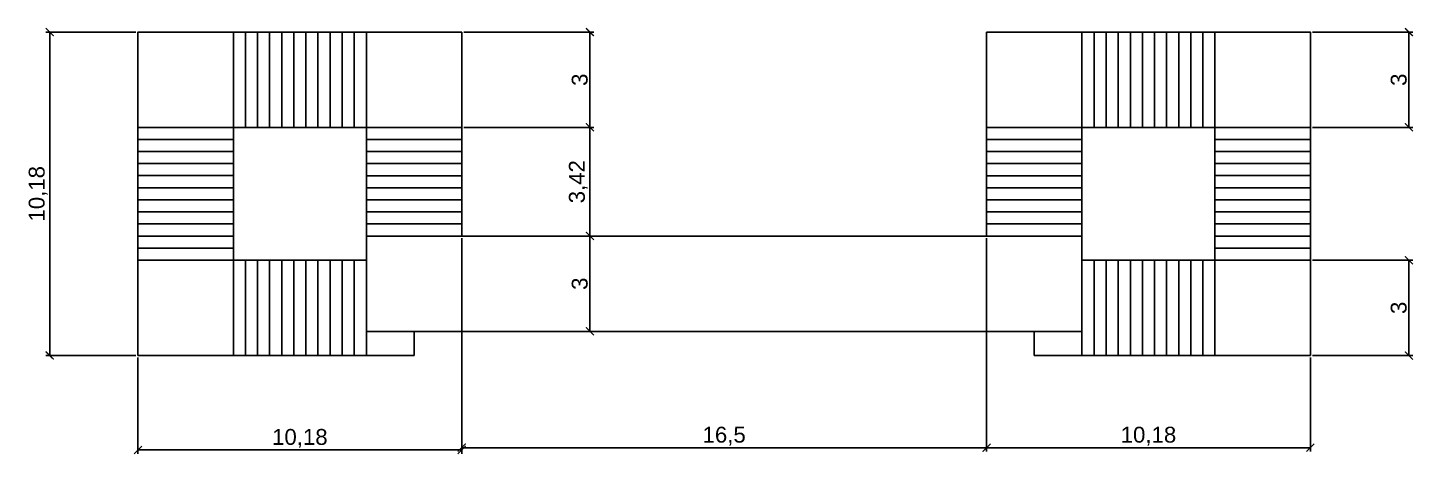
# Model space of a CAD drawing. Header units: millimetres. Extents: x -2825 to 30098, y -1816 to 5947.
# Drawn here: x -1423.59 to -1380.03, y -810.1 to -796.67 of the extents above; entities that cross this region are included whole.
import ezdxf

# ---------------------------------------------------------------- set-up
doc = ezdxf.new("R2010")
doc.units = ezdxf.units.MM
doc.layers.add('RAZMERU', color=7, linetype='Continuous', lineweight=15)
doc.styles.get("Standard").update_dxf_attribs({"font": 'arial.ttf'})
doc.dimstyles.new('Переход', dxfattribs={"dimscale": 0.1, "dimtxt": 5, "dimasz": 2.5, "dimexe": 1.25, "dimexo": 0.625, "dimtad": 1, "dimtxsty": 'Standard', "dimblk": 'ARCHTICK', "dimcen": 2.5, "dimadec": 0, "dimazin": 0, "dimtfac": 1, "dimtmove": 0, "dimatfit": 3, "dimldrblk": 'ARCHTICK', "dimfxl": 1, "dimarcsym": 0})

# ---------------------------------------------------------------- blocks, each defined once
blk = doc.blocks.new('_ArchTick')
at = {"color": 0, "linetype": 'ByBlock', "const_width": 0.15}
blk.add_lwpolyline([(-0.5, -0.5), (0.5, 0.5)], dxfattribs=at)
blk = doc.blocks.new('*D676')
at = {"layer": 'Defpoints', "color": 0, "transparency": 16777216}
for p in [(-1420.128, -796.812), (-1422.903, -806.992), (-1420.128, -806.992)]:
    blk.add_point(p, dxfattribs=at)
at = {"layer": 'RAZMERU', "color": 0, "lineweight": -2, "transparency": 16777216}
for p, q in [((-1420.19, -796.812), (-1423.028, -796.812)), ((-1422.903, -796.812), (-1422.903, -806.992)), ((-1420.19, -806.992), (-1423.028, -806.992))]:
    blk.add_line(p, q, dxfattribs=at)
at = {"layer": 'RAZMERU', "color": 0, "lineweight": -2, "transparency": 16777216, "xscale": 0.25, "yscale": 0.25, "zscale": 0.25}
for p, rotation in [((-1422.903, -796.812), 90), ((-1422.903, -806.992), 270)]:
    blk.add_blockref('_ArchTick', p, dxfattribs=dict(at, rotation=rotation))
at = {"layer": 'RAZMERU', "color": 0, "transparency": 16777216, "insert": (-1423.266, -801.902), "char_height": 0.5, "attachment_point": 5, "rotation": 90}
blk.add_mtext('10,18', dxfattribs=at)
blk = doc.blocks.new('*D677')
at = {"layer": 'Defpoints', "color": 0, "transparency": 16777216}
for p in [(-1409.948, -803.232), (-1420.128, -806.992), (-1409.948, -809.964)]:
    blk.add_point(p, dxfattribs=at)
at = {"layer": 'RAZMERU', "color": 0, "lineweight": -2, "transparency": 16777216}
for p, q in [((-1409.948, -803.295), (-1409.948, -810.089)), ((-1420.128, -807.054), (-1420.128, -810.089)), ((-1420.128, -809.964), (-1409.948, -809.964))]:
    blk.add_line(p, q, dxfattribs=at)
at = {"layer": 'RAZMERU', "color": 0, "lineweight": -2, "transparency": 16777216, "xscale": 0.25, "yscale": 0.25, "zscale": 0.25, "rotation": 180}
blk.add_blockref('_ArchTick', (-1420.128, -809.964), dxfattribs=at)
at = {"layer": 'RAZMERU', "color": 0, "lineweight": -2, "transparency": 16777216, "xscale": 0.25, "yscale": 0.25, "zscale": 0.25}
blk.add_blockref('_ArchTick', (-1409.948, -809.964), dxfattribs=at)
at = {"layer": 'RAZMERU', "color": 0, "transparency": 16777216, "insert": (-1415.038, -809.601), "char_height": 0.5, "attachment_point": 5}
blk.add_mtext('10,18', dxfattribs=at)
blk = doc.blocks.new('*D678')
at = {"layer": 'Defpoints', "color": 0, "transparency": 16777216}
for p in [(-1409.948, -803.232), (-1393.448, -803.232), (-1393.448, -809.893)]:
    blk.add_point(p, dxfattribs=at)
at = {"layer": 'RAZMERU', "color": 0, "lineweight": -2, "transparency": 16777216}
for p, q in [((-1409.948, -803.295), (-1409.948, -810.018)), ((-1393.448, -803.295), (-1393.448, -810.018)), ((-1409.948, -809.893), (-1393.448, -809.893))]:
    blk.add_line(p, q, dxfattribs=at)
at = {"layer": 'RAZMERU', "color": 0, "lineweight": -2, "transparency": 16777216, "xscale": 0.25, "yscale": 0.25, "zscale": 0.25, "rotation": 180}
blk.add_blockref('_ArchTick', (-1409.948, -809.893), dxfattribs=at)
at = {"layer": 'RAZMERU', "color": 0, "lineweight": -2, "transparency": 16777216, "xscale": 0.25, "yscale": 0.25, "zscale": 0.25}
blk.add_blockref('_ArchTick', (-1393.448, -809.893), dxfattribs=at)
at = {"layer": 'RAZMERU', "color": 0, "transparency": 16777216, "insert": (-1401.698, -809.53), "char_height": 0.5, "attachment_point": 5}
blk.add_mtext('16,5', dxfattribs=at)
blk = doc.blocks.new('*D679')
at = {"layer": 'Defpoints', "color": 0, "transparency": 16777216}
for p in [(-1393.448, -803.232), (-1383.268, -806.992), (-1383.268, -809.893)]:
    blk.add_point(p, dxfattribs=at)
at = {"layer": 'RAZMERU', "color": 0, "lineweight": -2, "transparency": 16777216}
for p, q in [((-1393.448, -803.295), (-1393.448, -810.018)), ((-1383.268, -807.054), (-1383.268, -810.018)), ((-1393.448, -809.893), (-1383.268, -809.893))]:
    blk.add_line(p, q, dxfattribs=at)
at = {"layer": 'RAZMERU', "color": 0, "lineweight": -2, "transparency": 16777216, "xscale": 0.25, "yscale": 0.25, "zscale": 0.25, "rotation": 180}
blk.add_blockref('_ArchTick', (-1393.448, -809.893), dxfattribs=at)
at = {"layer": 'RAZMERU', "color": 0, "lineweight": -2, "transparency": 16777216, "xscale": 0.25, "yscale": 0.25, "zscale": 0.25}
blk.add_blockref('_ArchTick', (-1383.268, -809.893), dxfattribs=at)
at = {"layer": 'RAZMERU', "color": 0, "transparency": 16777216, "insert": (-1388.358, -809.53), "char_height": 0.5, "attachment_point": 5}
blk.add_mtext('10,18', dxfattribs=at)
blk = doc.blocks.new('*D680')
at = {"layer": 'Defpoints', "color": 0, "transparency": 16777216}
for p in [(-1383.268, -803.992), (-1380.17, -803.992), (-1383.268, -806.992)]:
    blk.add_point(p, dxfattribs=at)
at = {"layer": 'RAZMERU', "color": 0, "lineweight": -2, "transparency": 16777216}
for p, q in [((-1383.205, -803.992), (-1380.045, -803.992)), ((-1380.17, -806.992), (-1380.17, -803.992)), ((-1383.205, -806.992), (-1380.045, -806.992))]:
    blk.add_line(p, q, dxfattribs=at)
at = {"layer": 'RAZMERU', "color": 0, "lineweight": -2, "transparency": 16777216, "xscale": 0.25, "yscale": 0.25, "zscale": 0.25}
for p, rotation in [((-1380.17, -803.992), 90), ((-1380.17, -806.992), 270)]:
    blk.add_blockref('_ArchTick', p, dxfattribs=dict(at, rotation=rotation))
at = {"layer": 'RAZMERU', "color": 0, "transparency": 16777216, "insert": (-1380.488, -805.492), "char_height": 0.5, "attachment_point": 5, "rotation": 90}
blk.add_mtext('3', dxfattribs=at)
blk = doc.blocks.new('*D681')
at = {"layer": 'Defpoints', "color": 0, "transparency": 16777216}
for p in [(-1383.268, -796.812), (-1380.17, -796.812), (-1383.268, -799.812)]:
    blk.add_point(p, dxfattribs=at)
at = {"layer": 'RAZMERU', "color": 0, "lineweight": -2, "transparency": 16777216}
for p, q in [((-1383.205, -796.812), (-1380.045, -796.812)), ((-1380.17, -799.812), (-1380.17, -796.812)), ((-1383.205, -799.812), (-1380.045, -799.812))]:
    blk.add_line(p, q, dxfattribs=at)
at = {"layer": 'RAZMERU', "color": 0, "lineweight": -2, "transparency": 16777216, "xscale": 0.25, "yscale": 0.25, "zscale": 0.25}
for p, rotation in [((-1380.17, -796.812), 90), ((-1380.17, -799.812), 270)]:
    blk.add_blockref('_ArchTick', p, dxfattribs=dict(at, rotation=rotation))
at = {"layer": 'RAZMERU', "color": 0, "transparency": 16777216, "insert": (-1380.488, -798.312), "char_height": 0.5, "attachment_point": 5, "rotation": 90}
blk.add_mtext('3', dxfattribs=at)
blk = doc.blocks.new('*D682')
at = {"layer": 'Defpoints', "color": 0, "transparency": 16777216}
for p in [(-1409.948, -796.812), (-1409.948, -799.812), (-1405.919, -799.812)]:
    blk.add_point(p, dxfattribs=at)
at = {"layer": 'RAZMERU', "color": 0, "lineweight": -2, "transparency": 16777216}
for p, q in [((-1409.885, -796.812), (-1405.794, -796.812)), ((-1405.919, -796.812), (-1405.919, -799.812)), ((-1409.885, -799.812), (-1405.794, -799.812))]:
    blk.add_line(p, q, dxfattribs=at)
at = {"layer": 'RAZMERU', "color": 0, "lineweight": -2, "transparency": 16777216, "xscale": 0.25, "yscale": 0.25, "zscale": 0.25}
for p, rotation in [((-1405.919, -796.812), 90), ((-1405.919, -799.812), 270)]:
    blk.add_blockref('_ArchTick', p, dxfattribs=dict(at, rotation=rotation))
at = {"layer": 'RAZMERU', "color": 0, "transparency": 16777216, "insert": (-1406.237, -798.312), "char_height": 0.5, "attachment_point": 5, "rotation": 90}
blk.add_mtext('3', dxfattribs=at)
blk = doc.blocks.new('*D683')
at = {"layer": 'Defpoints', "color": 0, "transparency": 16777216}
for p in [(-1409.948, -799.812), (-1409.948, -803.232), (-1405.919, -803.232)]:
    blk.add_point(p, dxfattribs=at)
at = {"layer": 'RAZMERU', "color": 0, "lineweight": -2, "transparency": 16777216}
for p, q in [((-1409.885, -799.812), (-1405.794, -799.812)), ((-1405.919, -799.812), (-1405.919, -803.232)), ((-1409.885, -803.232), (-1405.794, -803.232))]:
    blk.add_line(p, q, dxfattribs=at)
at = {"layer": 'RAZMERU', "color": 0, "lineweight": -2, "transparency": 16777216, "xscale": 0.25, "yscale": 0.25, "zscale": 0.25}
for p, rotation in [((-1405.919, -799.812), 90), ((-1405.919, -803.232), 270)]:
    blk.add_blockref('_ArchTick', p, dxfattribs=dict(at, rotation=rotation))
at = {"layer": 'RAZMERU', "color": 0, "transparency": 16777216, "insert": (-1406.282, -801.522), "char_height": 0.5, "attachment_point": 5, "rotation": 90}
blk.add_mtext('3,42', dxfattribs=at)
blk = doc.blocks.new('*D684')
at = {"layer": 'Defpoints', "color": 0, "transparency": 16777216}
for p in [(-1409.948, -803.232), (-1409.948, -806.232), (-1405.919, -806.232)]:
    blk.add_point(p, dxfattribs=at)
at = {"layer": 'RAZMERU', "color": 0, "lineweight": -2, "transparency": 16777216}
for p, q in [((-1409.885, -803.232), (-1405.794, -803.232)), ((-1405.919, -803.232), (-1405.919, -806.232)), ((-1409.885, -806.232), (-1405.794, -806.232))]:
    blk.add_line(p, q, dxfattribs=at)
at = {"layer": 'RAZMERU', "color": 0, "lineweight": -2, "transparency": 16777216, "xscale": 0.25, "yscale": 0.25, "zscale": 0.25}
for p, rotation in [((-1405.919, -803.232), 90), ((-1405.919, -806.232), 270)]:
    blk.add_blockref('_ArchTick', p, dxfattribs=dict(at, rotation=rotation))
at = {"layer": 'RAZMERU', "color": 0, "transparency": 16777216, "insert": (-1406.237, -804.732), "char_height": 0.5, "attachment_point": 5, "rotation": 90}
blk.add_mtext('3', dxfattribs=at)

msp = doc.modelspace()

# ---------------------------------------------------------------- linework, layer by layer
for p, q in [((-1412.94759, -796.81241), (-1409.94759, -796.81241)), ((-1409.94759, -796.81241), (-1409.94759, -799.81241)), ((-1390.44759, -796.81241), (-1393.44759, -796.81241)), ((-1393.44759, -796.81241), (-1393.44759, -799.81241)), ((-1417.12759, -799.81161), (-1420.12759, -799.81161)), ((-1417.12759, -800.19161), (-1420.12759, -800.19161)), ((-1409.94759, -799.81241), (-1412.94759, -799.81241)), ((-1409.94759, -800.19241), (-1412.94759, -800.19241)), ((-1393.44759, -799.81241), (-1390.44759, -799.81241)), ((-1393.44759, -800.19241), (-1390.44759, -800.19241)), ((-1386.26759, -799.81161), (-1383.26759, -799.81161)), ((-1386.26759, -800.19161), (-1383.26759, -800.19161)), ((-1417.12759, -800.57161), (-1420.12759, -800.57161)), ((-1409.94759, -800.57241), (-1412.94759, -800.57241)), ((-1393.44759, -800.57241), (-1390.44759, -800.57241)), ((-1386.26759, -800.57161), (-1383.26759, -800.57161)), ((-1417.12759, -800.95161), (-1420.12759, -800.95161)), ((-1409.94759, -800.95241), (-1412.94759, -800.95241)), ((-1393.44759, -800.95241), (-1390.44759, -800.95241)), ((-1386.26759, -800.95161), (-1383.26759, -800.95161)), ((-1417.12759, -801.33161), (-1420.12759, -801.33161)), ((-1409.94759, -801.33241), (-1412.94759, -801.33241)), ((-1393.44759, -801.33241), (-1390.44759, -801.33241)), ((-1386.26759, -801.33161), (-1383.26759, -801.33161)), ((-1417.12759, -801.71161), (-1420.12759, -801.71161)), ((-1409.94759, -801.71241), (-1412.94759, -801.71241)), ((-1393.44759, -801.71241), (-1390.44759, -801.71241)), ((-1386.26759, -801.71161), (-1383.26759, -801.71161)), ((-1417.12759, -802.09161), (-1420.12759, -802.09161)), ((-1409.94759, -802.09241), (-1412.94759, -802.09241)), ((-1393.44759, -802.09241), (-1390.44759, -802.09241)), ((-1386.26759, -802.09161), (-1383.26759, -802.09161)), ((-1417.12759, -802.47161), (-1420.12759, -802.47161)), ((-1409.94759, -802.47241), (-1412.94759, -802.47241)), ((-1393.44759, -802.47241), (-1390.44759, -802.47241)), ((-1386.26759, -802.47161), (-1383.26759, -802.47161)), ((-1417.12759, -802.85161), (-1420.12759, -802.85161)), ((-1417.12759, -803.23161), (-1420.12759, -803.23161)), ((-1409.94759, -802.85241), (-1412.94759, -802.85241)), ((-1409.94759, -803.23241), (-1412.94759, -803.23241)), ((-1393.44759, -802.85241), (-1390.44759, -802.85241)), ((-1393.44759, -803.23241), (-1390.44759, -803.23241)), ((-1386.26759, -802.85161), (-1383.26759, -802.85161)), ((-1386.26759, -803.23161), (-1383.26759, -803.23161)), ((-1417.12759, -803.61161), (-1420.12759, -803.61161)), ((-1386.26759, -803.61161), (-1383.26759, -803.61161)), ((-1417.12759, -803.99161), (-1420.12759, -803.99161)), ((-1420.12759, -803.99161), (-1420.12759, -806.99161)), ((-1386.26759, -803.99161), (-1383.26759, -803.99161)), ((-1383.26759, -803.99161), (-1383.26759, -806.99161)), ((-1409.94759, -806.23241), (-1412.94759, -806.23241)), ((-1393.44759, -806.23241), (-1390.44759, -806.23241)), ((-1420.12759, -806.99161), (-1417.12759, -806.99161)), ((-1383.26759, -806.99161), (-1386.26759, -806.99161))]:
    msp.add_line(p, q)
for points in [[(-1420.12759, -799.81241), (-1420.12759, -796.81241), (-1417.12759, -796.81241), (-1417.12759, -799.81161)], [(-1417.12759, -796.81241), (-1412.94759, -796.81241)], [(-1416.74759, -796.81241), (-1416.74759, -799.81241)], [(-1416.36759, -796.81241), (-1416.36759, -799.81241)], [(-1415.98759, -796.81241), (-1415.98759, -799.81241)], [(-1415.60759, -796.81241), (-1415.60759, -799.81241)], [(-1415.22759, -796.81241), (-1415.22759, -799.81241)], [(-1414.84759, -796.81241), (-1414.84759, -799.81241)], [(-1414.46759, -796.81241), (-1414.46759, -799.81241)], [(-1414.08759, -796.81241), (-1414.08759, -799.81241)], [(-1413.70759, -796.81241), (-1413.70759, -799.81241)], [(-1413.32759, -796.81241), (-1413.32759, -799.81241)], [(-1412.94759, -796.81241), (-1412.94759, -799.81241)], [(-1386.26759, -796.81241), (-1390.44759, -796.81241)], [(-1390.44759, -796.81241), (-1390.44759, -799.81241)], [(-1390.06759, -796.81241), (-1390.06759, -799.81241)], [(-1389.68759, -796.81241), (-1389.68759, -799.81241)], [(-1389.30759, -796.81241), (-1389.30759, -799.81241)], [(-1388.92759, -796.81241), (-1388.92759, -799.81241)], [(-1388.54759, -796.81241), (-1388.54759, -799.81241)], [(-1388.16759, -796.81241), (-1388.16759, -799.81241)], [(-1387.78759, -796.81241), (-1387.78759, -799.81241)], [(-1387.40759, -796.81241), (-1387.40759, -799.81241)], [(-1387.02759, -796.81241), (-1387.02759, -799.81241)], [(-1386.64759, -796.81241), (-1386.64759, -799.81241)], [(-1383.26759, -799.81241), (-1383.26759, -796.81241), (-1386.26759, -796.81241), (-1386.26759, -799.81161)], [(-1420.12759, -803.99161), (-1420.12759, -799.81161)], [(-1417.12759, -803.99161), (-1417.12759, -799.81161)], [(-1412.94759, -799.81241), (-1417.12759, -799.81241)], [(-1412.94759, -799.81241), (-1412.94759, -803.99161)], [(-1409.94759, -803.23241), (-1409.94759, -799.81241)], [(-1393.44759, -803.23241), (-1393.44759, -799.81241)], [(-1390.44759, -799.81241), (-1386.26759, -799.81241)], [(-1390.44759, -799.81241), (-1390.44759, -803.99161)], [(-1386.26759, -803.99161), (-1386.26759, -799.81161)], [(-1383.26759, -803.99161), (-1383.26759, -799.81161)], [(-1409.94759, -803.23241), (-1399.44759, -803.23241)], [(-1393.44759, -803.23241), (-1399.44759, -803.23241)], [(-1417.12759, -803.99161), (-1417.12759, -806.99161)], [(-1417.12759, -803.99161), (-1412.94759, -803.99161)], [(-1416.74759, -803.99161), (-1416.74759, -806.99161)], [(-1416.36759, -803.99161), (-1416.36759, -806.99161)], [(-1415.98759, -803.99161), (-1415.98759, -806.99161)], [(-1415.60759, -803.99161), (-1415.60759, -806.99161)], [(-1415.22759, -803.99161), (-1415.22759, -806.99161)], [(-1414.84759, -803.99161), (-1414.84759, -806.99161)], [(-1414.46759, -803.99161), (-1414.46759, -806.99161)], [(-1414.08759, -803.99161), (-1414.08759, -806.99161)], [(-1413.70759, -803.99161), (-1413.70759, -806.99161)], [(-1413.32759, -803.99161), (-1413.32759, -806.99161)], [(-1412.94759, -803.99161), (-1412.94759, -806.99161), (-1411.44759, -806.99161)], [(-1390.44759, -803.99161), (-1390.44759, -806.99161), (-1391.94759, -806.99161)], [(-1386.26759, -803.99161), (-1390.44759, -803.99161)], [(-1390.06759, -803.99161), (-1390.06759, -806.99161)], [(-1389.68759, -803.99161), (-1389.68759, -806.99161)], [(-1389.30759, -803.99161), (-1389.30759, -806.99161)], [(-1388.92759, -803.99161), (-1388.92759, -806.99161)], [(-1388.54759, -803.99161), (-1388.54759, -806.99161)], [(-1388.16759, -803.99161), (-1388.16759, -806.99161)], [(-1387.78759, -803.99161), (-1387.78759, -806.99161)], [(-1387.40759, -803.99161), (-1387.40759, -806.99161)], [(-1387.02759, -803.99161), (-1387.02759, -806.99161)], [(-1386.64759, -803.99161), (-1386.64759, -806.99161)], [(-1386.26759, -803.99161), (-1386.26759, -806.99161)], [(-1411.44759, -806.99161), (-1411.44759, -806.23241)], [(-1409.94759, -806.23241), (-1399.44759, -806.23241)], [(-1393.44759, -806.23241), (-1399.44759, -806.23241)], [(-1391.94759, -806.99161), (-1391.94759, -806.23241)], [(-1412.94759, -806.99161), (-1417.12759, -806.99161)], [(-1390.44759, -806.99161), (-1386.26759, -806.99161)]]:
    msp.add_lwpolyline(points)

# ---------------------------------------------------------------- dimensions: what is measured, and where the dimension line sits
at = {"layer": 'RAZMERU'}
for base, p1, p2, picture, middle in [((-1422.90275, -806.99161), (-1420.12759, -796.81241), (-1420.12759, -806.99161), '*D676', (-1423.26572, -801.90201)), ((-1405.91892, -799.81241), (-1409.94759, -796.81241), (-1409.94759, -799.81241), '*D682', (-1406.23688, -798.31241)), ((-1380.17023, -796.81241), (-1383.26759, -799.81241), (-1383.26759, -796.81241), '*D681', (-1380.48819, -798.31241)), ((-1405.91892, -803.23241), (-1409.94759, -799.81241), (-1409.94759, -803.23241), '*D683', (-1406.2819, -801.52241)), ((-1405.91892, -806.23241), (-1409.94759, -803.23241), (-1409.94759, -806.23241), '*D684', (-1406.23688, -804.73241)), ((-1380.17023, -803.99161), (-1383.26759, -806.99161), (-1383.26759, -803.99161), '*D680', (-1380.48819, -805.49161))]:
    dim = msp.add_linear_dim(base=base, p1=p1, p2=p2, angle=90, dimstyle='Переход', dxfattribs=at)
    dim.commit()
    dim.dimension.update_dxf_attribs({"geometry": picture, "text_midpoint": middle})
for base, p1, p2, picture, middle in [((-1409.94759, -809.96351), (-1420.12759, -806.99161), (-1409.94759, -803.23241), '*D677', (-1415.03759, -809.60053)), ((-1393.44759, -809.89323), (-1409.94759, -803.23241), (-1393.44759, -803.23241), '*D678', (-1401.69759, -809.53026)), ((-1383.26759, -809.89323), (-1393.44759, -803.23241), (-1383.26759, -806.99161), '*D679', (-1388.35759, -809.53026))]:
    dim = msp.add_linear_dim(base=base, p1=p1, p2=p2, dimstyle='Переход', dxfattribs=at)
    dim.commit()
    dim.dimension.update_dxf_attribs({"geometry": picture, "text_midpoint": middle})

doc.saveas('drawing.dxf')
